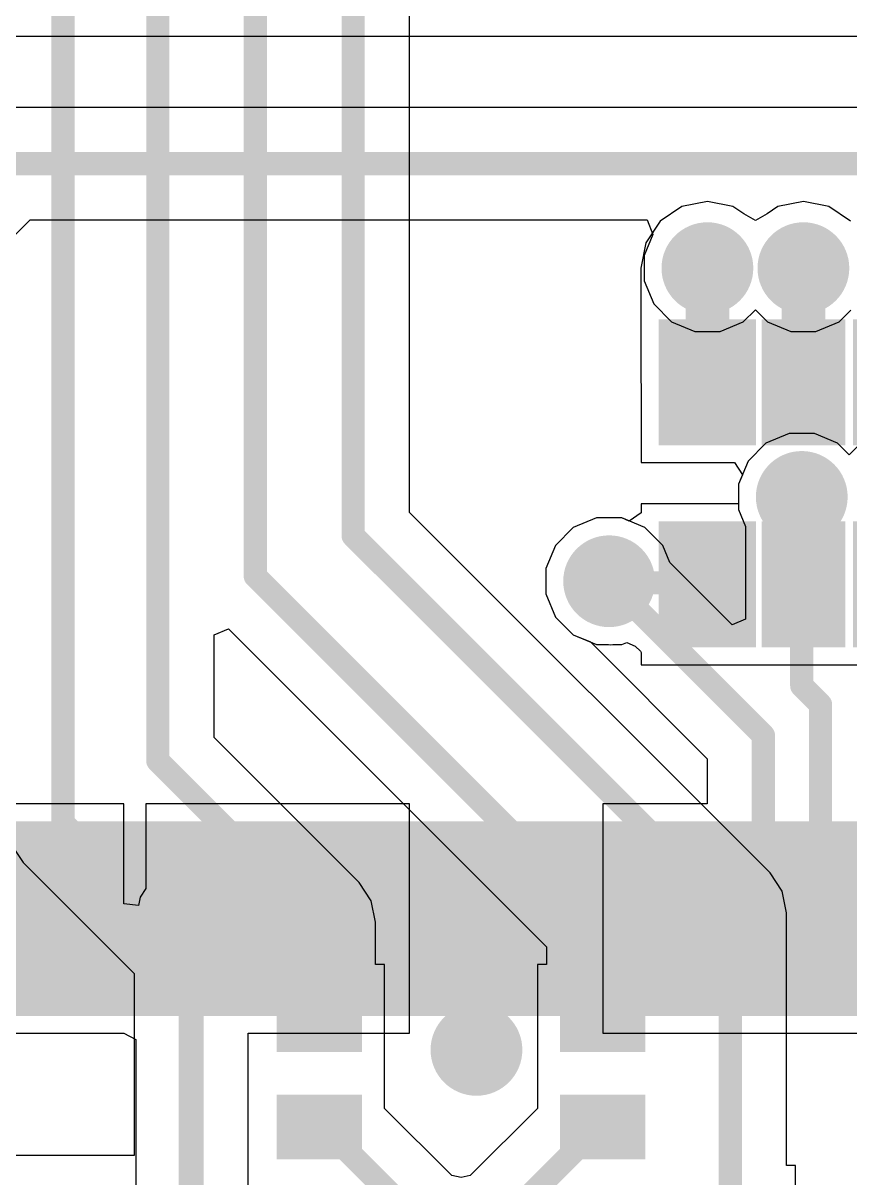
# Model space of a CAD drawing. Header units: millimetres. Extents: x 0 to 172, y 0 to 138.
# Drawn here: x 91.17 to 98.41, y 51.85 to 61.96 of the extents above; entities that cross this region are included whole.
import ezdxf

# ---------------------------------------------------------------- set-up
doc = ezdxf.new("R2010")
doc.units = ezdxf.units.MM
for name, color, linetype in [('BottomLayer', 5, 'Continuous'), ('BottomPaste', 16, 'Continuous'), ('BottomSolder', 6, 'Continuous'), ('TopLayer', 1, 'Continuous'), ('TopPaste', 8, 'Continuous'), ('TopSolder', 216, 'Continuous'), ('ViaHoleLayer', 16, 'Continuous')]:
    doc.layers.add(name, color=color, linetype=linetype)

# ---------------------------------------------------------------- blocks, each defined once
blk = doc.blocks.new('MM70_314B1_2_R300_33')
at = {"layer": 'TopLayer'}
for points in [[(7.300000639999999, -3.34999965), (7.600000039999999, -3.34999965), (7.600000039999999, -4.84999919), (7.300000639999999, -4.84999919)], [(7.799999639999999, -3.34999965), (8.09999904, -3.34999965), (8.09999904, -4.84999919), (7.799999639999999, -4.84999919)], [(8.300001179999999, -3.34999965), (8.60000058, -3.34999965), (8.60000058, -4.84999919), (8.300001179999999, -4.84999919)], [(8.799857939999999, -3.34968215), (9.09985734, -3.34968215), (9.09985734, -4.84968169), (8.799857939999999, -4.84968169)], [(9.29999918, -3.34999965), (9.59999858, -3.34999965), (9.59999858, -4.84999919), (9.29999918, -4.84999919)], [(9.80000072, -3.34999965), (10.10000012, -3.34999965), (10.10000012, -4.84999919), (9.80000072, -4.84999919)], [(10.29999972, -3.34999965), (10.59999912, -3.34999965), (10.59999912, -4.84999919), (10.29999972, -4.84999919)], [(10.80000126, -3.34999965), (11.10000066, -3.34999965), (11.10000066, -4.84999919), (10.80000126, -4.84999919)], [(11.30000026, -3.34999965), (11.59999966, -3.34999965), (11.59999966, -4.84999919), (11.30000026, -4.84999919)], [(11.79999926, -3.34999965), (12.09999866, -3.34999965), (12.09999866, -4.84999919), (11.79999926, -4.84999919)], [(12.3000008, -3.34999965), (12.6000002, -3.34999965), (12.6000002, -4.84999919), (12.3000008, -4.84999919)], [(12.7999998, -3.34999965), (13.0999992, -3.34999965), (13.0999992, -4.84999919), (12.7999998, -4.84999919)], [(13.2999988, -3.34999965), (13.5999982, -3.34999965), (13.5999982, -4.84999919), (13.2999988, -4.84999919)], [(13.80000034, -3.34999965), (14.09999974, -3.34999965), (14.09999974, -4.84999919), (13.80000034, -4.84999919)], [(14.29999934, -3.34999965), (14.59999874, -3.34999965), (14.59999874, -4.84999919), (14.29999934, -4.84999919)]]:
    blk.add_hatch(color=1, dxfattribs=at).paths.add_polyline_path(points)
at = {"layer": 'TopPaste'}
for points in [[(7.300000639999999, -3.34999965), (7.600000039999999, -3.34999965), (7.600000039999999, -4.84999919), (7.300000639999999, -4.84999919)], [(7.799999639999999, -3.34999965), (8.09999904, -3.34999965), (8.09999904, -4.84999919), (7.799999639999999, -4.84999919)], [(8.300001179999999, -3.34999965), (8.60000058, -3.34999965), (8.60000058, -4.84999919), (8.300001179999999, -4.84999919)], [(8.799857939999999, -3.34968215), (9.09985734, -3.34968215), (9.09985734, -4.84968169), (8.799857939999999, -4.84968169)], [(9.29999918, -3.34999965), (9.59999858, -3.34999965), (9.59999858, -4.84999919), (9.29999918, -4.84999919)], [(9.80000072, -3.34999965), (10.10000012, -3.34999965), (10.10000012, -4.84999919), (9.80000072, -4.84999919)], [(10.29999972, -3.34999965), (10.59999912, -3.34999965), (10.59999912, -4.84999919), (10.29999972, -4.84999919)], [(10.80000126, -3.34999965), (11.10000066, -3.34999965), (11.10000066, -4.84999919), (10.80000126, -4.84999919)], [(11.30000026, -3.34999965), (11.59999966, -3.34999965), (11.59999966, -4.84999919), (11.30000026, -4.84999919)], [(11.79999926, -3.34999965), (12.09999866, -3.34999965), (12.09999866, -4.84999919), (11.79999926, -4.84999919)], [(12.3000008, -3.34999965), (12.6000002, -3.34999965), (12.6000002, -4.84999919), (12.3000008, -4.84999919)], [(12.7999998, -3.34999965), (13.0999992, -3.34999965), (13.0999992, -4.84999919), (12.7999998, -4.84999919)], [(13.2999988, -3.34999965), (13.5999982, -3.34999965), (13.5999982, -4.84999919), (13.2999988, -4.84999919)], [(13.80000034, -3.34999965), (14.09999974, -3.34999965), (14.09999974, -4.84999919), (13.80000034, -4.84999919)], [(14.29999934, -3.34999965), (14.59999874, -3.34999965), (14.59999874, -4.84999919), (14.29999934, -4.84999919)]]:
    blk.add_hatch(color=8, dxfattribs=at).paths.add_polyline_path(points)
at = {"layer": 'TopSolder'}
for points in [[(6.6983991, -3.24839965), (7.201598499999999, -3.24839965), (7.201598499999999, -4.95159919), (6.6983991, -4.95159919)], [(7.198400639999999, -3.24839965), (7.70160004, -3.24839965), (7.70160004, -4.95159919), (7.198400639999999, -4.95159919)], [(7.698399639999999, -3.24839965), (8.20159904, -3.24839965), (8.20159904, -4.95159919), (7.698399639999999, -4.95159919)], [(8.19840118, -3.24839965), (8.70160058, -3.24839965), (8.70160058, -4.95159919), (8.19840118, -4.95159919)], [(8.69825794, -3.24808215), (9.20145734, -3.24808215), (9.20145734, -4.95128169), (8.69825794, -4.95128169)], [(9.19839918, -3.24839965), (9.701598579999999, -3.24839965), (9.701598579999999, -4.95159919), (9.19839918, -4.95159919)], [(9.69840072, -3.24839965), (10.20160012, -3.24839965), (10.20160012, -4.95159919), (9.69840072, -4.95159919)], [(10.19839972, -3.24839965), (10.70159912, -3.24839965), (10.70159912, -4.95159919), (10.19839972, -4.95159919)], [(10.69840126, -3.24839965), (11.20160066, -3.24839965), (11.20160066, -4.95159919), (10.69840126, -4.95159919)], [(11.19840026, -3.24839965), (11.70159966, -3.24839965), (11.70159966, -4.95159919), (11.19840026, -4.95159919)], [(11.69839926, -3.24839965), (12.20159866, -3.24839965), (12.20159866, -4.95159919), (11.69839926, -4.95159919)], [(12.1984008, -3.24839965), (12.7016002, -3.24839965), (12.7016002, -4.95159919), (12.1984008, -4.95159919)], [(12.6983998, -3.24839965), (13.2015992, -3.24839965), (13.2015992, -4.95159919), (12.6983998, -4.95159919)], [(13.1983988, -3.24839965), (13.7015982, -3.24839965), (13.7015982, -4.95159919), (13.1983988, -4.95159919)], [(13.69840034, -3.24839965), (14.20159974, -3.24839965), (14.20159974, -4.95159919), (13.69840034, -4.95159919)], [(14.19839934, -3.24839965), (14.70159874, -3.24839965), (14.70159874, -4.95159919), (14.19839934, -4.95159919)]]:
    blk.add_hatch(color=216, dxfattribs=at).paths.add_polyline_path(points)
blk = doc.blocks.new('R___0402_B_84')
at = {"layer": 'BottomLayer'}
for points in [[(-0.2413, 0.3175), (-0.2412999999999999, -0.3175), (-0.6985, -0.3175), (-0.6985, 0.3175)], [(0.6985, 0.3175), (0.6985, -0.3175), (0.2413, -0.3175), (0.2412999999999999, 0.3175)]]:
    blk.add_hatch(color=5, dxfattribs=at).paths.add_polyline_path(points)
at = {"layer": 'BottomPaste'}
for points in [[(-0.2413, 0.3175), (-0.2412999999999999, -0.3175), (-0.6985, -0.3175), (-0.6985, 0.3175)], [(0.6985, 0.3175), (0.6985, -0.3175), (0.2413, -0.3175), (0.2412999999999999, 0.3175)]]:
    blk.add_hatch(color=16, dxfattribs=at).paths.add_polyline_path(points)
at = {"layer": 'BottomSolder'}
for points in [[(-0.18629884, 0.37250116), (-0.1862988399999999, -0.37250116), (-0.75350116, -0.37250116), (-0.75350116, 0.37250116)], [(0.75350116, 0.37250116), (0.75350116, -0.37250116), (0.18629884, -0.37250116), (0.1862988399999999, 0.37250116)]]:
    blk.add_hatch(color=6, dxfattribs=at).paths.add_polyline_path(points)
blk = doc.blocks.new('R___0402_B_85')
at = {"layer": 'BottomLayer'}
for points in [[(-0.2413, 0.3175), (-0.2412999999999999, -0.3175), (-0.6985, -0.3175), (-0.6985, 0.3175)], [(0.6985, 0.3175), (0.6985, -0.3175), (0.2413, -0.3175), (0.2412999999999999, 0.3175)]]:
    blk.add_hatch(color=5, dxfattribs=at).paths.add_polyline_path(points)
at = {"layer": 'BottomPaste'}
for points in [[(-0.2413, 0.3175), (-0.2412999999999999, -0.3175), (-0.6985, -0.3175), (-0.6985, 0.3175)], [(0.6985, 0.3175), (0.6985, -0.3175), (0.2413, -0.3175), (0.2412999999999999, 0.3175)]]:
    blk.add_hatch(color=16, dxfattribs=at).paths.add_polyline_path(points)
at = {"layer": 'BottomSolder'}
for points in [[(-0.18629884, 0.37250116), (-0.1862988399999999, -0.37250116), (-0.75350116, -0.37250116), (-0.75350116, 0.37250116)], [(0.75350116, 0.37250116), (0.75350116, -0.37250116), (0.18629884, -0.37250116), (0.1862988399999999, 0.37250116)]]:
    blk.add_hatch(color=6, dxfattribs=at).paths.add_polyline_path(points)
blk = doc.blocks.new('YC164_JR_0722RL_B_131')
at = {"layer": 'BottomLayer'}
for points in [[(-0.45000037, 2.80500074), (0.45000037, 2.80500074), (0.45000037, 2.1549995), (-0.45000037, 2.1549995)], [(2.21999937, 2.1549995), (1.31999863, 2.1549995), (1.31999863, 2.80500074), (2.21999937, 2.80500074)], [(-0.45000037, 1.90499873), (0.45000037, 1.90499873), (0.45000037, 1.37499979), (-0.45000037, 1.37499979)], [(2.21999937, 1.37499979), (1.31999863, 1.37499979), (1.31999863, 1.90499873), (2.21999937, 1.90499873)], [(-0.45000037, 1.10500033), (0.45000037, 1.10500033), (0.45000037, 0.57500139), (-0.45000037, 0.57500139)], [(2.21999937, 0.57500139), (1.31999863, 0.57500139), (1.31999863, 1.10500033), (2.21999937, 1.10500033)], [(-0.45000037, 0.32500062), (0.45000037, 0.32500062), (0.45000037, -0.32500062), (-0.45000037, -0.32500062)], [(2.21999937, -0.32500062), (1.31999863, -0.32500062), (1.31999863, 0.32500062), (2.21999937, 0.32500062)]]:
    blk.add_hatch(color=5, dxfattribs=at).paths.add_polyline_path(points)
at = {"layer": 'BottomPaste'}
for points in [[(-0.45000037, 2.80500074), (0.45000037, 2.80500074), (0.45000037, 2.1549995), (-0.45000037, 2.1549995)], [(2.21999937, 2.1549995), (1.31999863, 2.1549995), (1.31999863, 2.80500074), (2.21999937, 2.80500074)], [(-0.45000037, 1.90499873), (0.45000037, 1.90499873), (0.45000037, 1.37499979), (-0.45000037, 1.37499979)], [(2.21999937, 1.37499979), (1.31999863, 1.37499979), (1.31999863, 1.90499873), (2.21999937, 1.90499873)], [(-0.45000037, 1.10500033), (0.45000037, 1.10500033), (0.45000037, 0.57500139), (-0.45000037, 0.57500139)], [(2.21999937, 0.57500139), (1.31999863, 0.57500139), (1.31999863, 1.10500033), (2.21999937, 1.10500033)], [(-0.45000037, 0.32500062), (0.45000037, 0.32500062), (0.45000037, -0.32500062), (-0.45000037, -0.32500062)], [(2.21999937, -0.32500062), (1.31999863, -0.32500062), (1.31999863, 0.32500062), (2.21999937, 0.32500062)]]:
    blk.add_hatch(color=16, dxfattribs=at).paths.add_polyline_path(points)
at = {"layer": 'BottomSolder'}
for points in [[(-0.55160037, 2.90660074), (0.55160037, 2.90660074), (0.55160037, 2.0533995), (-0.55160037, 2.0533995)], [(2.32159937, 2.0533995), (1.21839863, 2.0533995), (1.21839863, 2.90660074), (2.32159937, 2.90660074)], [(-0.55160037, 2.00659873), (0.55160037, 2.00659873), (0.55160037, 1.27339979), (-0.55160037, 1.27339979)], [(2.32159937, 1.27339979), (1.21839863, 1.27339979), (1.21839863, 2.00659873), (2.32159937, 2.00659873)], [(-0.55160037, 1.20660033), (0.55160037, 1.20660033), (0.55160037, 0.47340139), (-0.55160037, 0.47340139)], [(2.32159937, 0.4734013899999999), (1.21839863, 0.4734013900000001), (1.21839863, 1.20660033), (2.32159937, 1.20660033)], [(-0.55160037, 0.4266006199999999), (0.55160037, 0.4266006199999999), (0.55160037, -0.4266006199999999), (-0.55160037, -0.4266006199999999)], [(2.32159937, -0.42660062), (1.21839863, -0.4266006199999999), (1.21839863, 0.42660062), (2.32159937, 0.4266006199999999)]]:
    blk.add_hatch(color=6, dxfattribs=at).paths.add_polyline_path(points)

msp = doc.modelspace()

# ---------------------------------------------------------------- hatches: boundary and pattern name
at = {"layer": 'BottomLayer'}
h = msp.add_hatch(color=5, dxfattribs=at)
edge = h.paths.add_edge_path()
edge.add_arc((97.15839851999999, 59.81699999999999), 0.2999994, 0, 360)
h = msp.add_hatch(color=5, dxfattribs=at)
edge = h.paths.add_edge_path()
edge.add_arc((97.99839938, 59.81699999999999), 0.2999994, 0, 360)
h = msp.add_hatch(color=5, dxfattribs=at)
edge = h.paths.add_edge_path()
edge.add_arc((97.98413219999999, 57.81439796), 0.2999994, 0, 360)
h = msp.add_hatch(color=5, dxfattribs=at)
edge = h.paths.add_edge_path()
edge.add_arc((96.2983977, 57.07624601999999), 0.2999994, 0, 360)
h = msp.add_hatch(color=5, dxfattribs=at)
edge = h.paths.add_edge_path()
edge.add_arc((95.13739926, 52.9738717), 0.2999994, 0, 360)
at = {"layer": 'BottomSolder'}
h = msp.add_hatch(color=6, dxfattribs=at)
edge = h.paths.add_edge_path()
edge.add_arc((97.15839851999999, 59.81699999999999), 0.4015993999999999, 0, 360)
h = msp.add_hatch(color=6, dxfattribs=at)
edge = h.paths.add_edge_path()
edge.add_arc((97.99839938, 59.81699999999999), 0.4015993999999999, 0, 360)
h = msp.add_hatch(color=6, dxfattribs=at)
edge = h.paths.add_edge_path()
edge.add_arc((97.98413219999999, 57.81439796), 0.4015993999999999, 0, 360)
h = msp.add_hatch(color=6, dxfattribs=at)
edge = h.paths.add_edge_path()
edge.add_arc((96.2983977, 57.07624601999999), 0.4015993999999999, 0, 360)
h = msp.add_hatch(color=6, dxfattribs=at)
edge = h.paths.add_edge_path()
edge.add_arc((95.13739926, 52.9738717), 0.4015993999999999, 0, 360)
at = {"layer": 'TopLayer'}
h = msp.add_hatch(color=1, dxfattribs=at)
edge = h.paths.add_edge_path()
edge.add_arc((97.15839851999999, 59.81699999999999), 0.2999994, 0, 360)
h = msp.add_hatch(color=1, dxfattribs=at)
edge = h.paths.add_edge_path()
edge.add_arc((97.99839938, 59.81699999999999), 0.2999994, 0, 360)
h = msp.add_hatch(color=1, dxfattribs=at)
edge = h.paths.add_edge_path()
edge.add_arc((97.98413219999999, 57.81439796), 0.2999994, 0, 360)
h = msp.add_hatch(color=1, dxfattribs=at)
edge = h.paths.add_edge_path()
edge.add_arc((96.2983977, 57.07624601999999), 0.2999994, 0, 360)
h = msp.add_hatch(color=1, dxfattribs=at)
edge = h.paths.add_edge_path()
edge.add_arc((95.13739926, 52.9738717), 0.2999994, 0, 360)
at = {"layer": 'TopSolder'}
h = msp.add_hatch(color=216, dxfattribs=at)
edge = h.paths.add_edge_path()
edge.add_arc((97.15839851999999, 59.81699999999999), 0.4015993999999999, 0, 360)
h = msp.add_hatch(color=216, dxfattribs=at)
edge = h.paths.add_edge_path()
edge.add_arc((97.99839938, 59.81699999999999), 0.4015993999999999, 0, 360)
h = msp.add_hatch(color=216, dxfattribs=at)
edge = h.paths.add_edge_path()
edge.add_arc((97.98413219999999, 57.81439796), 0.4015993999999999, 0, 360)
h = msp.add_hatch(color=216, dxfattribs=at)
edge = h.paths.add_edge_path()
edge.add_arc((96.2983977, 57.07624601999999), 0.4015993999999999, 0, 360)
h = msp.add_hatch(color=216, dxfattribs=at)
edge = h.paths.add_edge_path()
edge.add_arc((95.13739926, 52.9738717), 0.4015993999999999, 0, 360)
at = {"layer": 'ViaHoleLayer'}
h = msp.add_hatch(color=16, dxfattribs=at)
edge = h.paths.add_edge_path()
edge.add_arc((97.15839851999999, 59.81699999999999), 0.1499997, 0, 360)
h = msp.add_hatch(color=16, dxfattribs=at)
edge = h.paths.add_edge_path()
edge.add_arc((97.99839938, 59.81699999999999), 0.1499997, 0, 360)
h = msp.add_hatch(color=16, dxfattribs=at)
edge = h.paths.add_edge_path()
edge.add_arc((97.98413219999999, 57.81439796), 0.1499997, 0, 360)
h = msp.add_hatch(color=16, dxfattribs=at)
edge = h.paths.add_edge_path()
edge.add_arc((96.2983977, 57.07624601999999), 0.1499997, 0, 360)
h = msp.add_hatch(color=16, dxfattribs=at)
edge = h.paths.add_edge_path()
edge.add_arc((95.13739926, 52.9738717), 0.1499997, 0, 360)

# ---------------------------------------------------------------- linework, layer by layer
at = {"layer": 'BottomLayer'}
for p, q in [((94.55011316, 57.67860193999999), (94.55011316, 67.99436997999999)), ((96.93540938, 60.35534029999999), (96.74636987999999, 60.22902864)), ((97.15839851999999, 60.39969632), (96.93540938, 60.35534029999999)), ((97.38138766, 60.35534029999999), (97.15839851999999, 60.39969632)), ((97.4758528, 60.29222129999999), (97.38138766, 60.35534029999999)), ((97.77541024, 60.35534029999999), (97.68094509999999, 60.29222129999999)), ((97.99839938, 60.39969632), (97.77541024, 60.35534029999999)), ((98.22138851999999, 60.35534029999999), (97.99839938, 60.39969632)), ((98.41042547999999, 60.22903118), (98.22138851999999, 60.35534029999999)), ((97.57839768, 60.23358793999999), (97.4758528, 60.29222129999999)), ((97.68094509999999, 60.29222129999999), (97.57839768, 60.23358793999999)), ((96.74636987999999, 60.22902864), (96.62005822, 60.03998914)), ((96.62005822, 60.03998914), (96.5757022, 59.81699999999999)), ((96.5757022, 59.81699999999999), (96.5757022, 58.818399)), ((96.5757022, 58.818399), (96.57939789999999, 58.7998189)), ((96.57939789999999, 58.7998189), (96.57939789999999, 58.1143999)), ((96.57939789999999, 58.1143999), (97.39445342, 58.1143999)), ((97.39445342, 58.1143999), (97.46501208, 58.00880193999999)), ((97.46501208, 58.00880193999999), (97.4301328, 57.92459586)), ((97.4301328, 57.92459586), (97.4301328, 57.7523991)), ((97.4301328, 57.7523991), (96.57939789999999, 57.7523991)), ((96.57939789999999, 57.7523991), (96.57939789999999, 57.67379626)), ((97.70613428, 54.52258082), (94.55011316, 57.67860193999999)), ((96.18819979999999, 57.63024541999999), (95.98458324, 57.54590472)), ((96.4085956, 57.63024541999999), (96.18819979999999, 57.63024541999999)), ((96.47379993999999, 57.6032376), (96.4085956, 57.63024541999999)), ((96.57939789999999, 57.67379626), (96.47379993999999, 57.6032376)), ((95.98458324, 57.54590472), (95.82873899999998, 57.39006048)), ((95.82873899999998, 57.39006048), (95.7443983, 57.18644392)), ((95.7443983, 57.18644392), (95.7443983, 56.96604812)), ((95.7443983, 56.96604812), (95.82873899999998, 56.76243156)), ((95.82873899999998, 56.76243156), (95.98458324, 56.60658732)), ((92.84077443999999, 56.60634602), (92.96777443999999, 56.65895196)), ((92.96777443999999, 56.65895196), (95.75034698, 53.87637941999999)), ((92.84077443999999, 55.70849665999999), (92.84077443999999, 56.60634602)), ((95.98458324, 56.60658732), (96.18819979999999, 56.52224662)), ((96.18819979999999, 56.52224662), (96.2933685, 56.52224662)), ((96.2933685, 56.52224662), (96.31231944, 56.51847725999999)), ((96.31231944, 56.51847725999999), (96.33127037999999, 56.52224662)), ((96.33127037999999, 56.52224662), (96.4085956, 56.52224662)), ((96.4085956, 56.52224662), (96.45239536, 56.54038984)), ((96.45239536, 56.54038984), (96.52607821999999, 56.50841378)), ((96.52607821999999, 56.50841378), (96.57243322, 56.46471561999999)), ((96.57243322, 56.46471561999999), (96.57939789999999, 56.45196735999999)), ((96.57939789999999, 56.45196735999999), (96.57939789999999, 56.3444009)), ((96.57939789999999, 56.3444009), (100.11760012, 56.3444009)), ((94.11033502, 54.43893608), (92.84077443999999, 55.70849665999999)), ((91.06504519999999, 54.77305275999999), (91.17170996, 54.61341883999999)), ((91.17170996, 54.61341883999999), (92.14174612, 53.64338267999999)), ((97.81279904, 54.3629469), (97.70613428, 54.52258082)), ((94.21699978, 54.27930216), (94.11033502, 54.43893608)), ((97.85025388, 54.17464653999999), (97.81279904, 54.3629469)), ((94.25445461999999, 54.0910018), (94.21699978, 54.27930216)), ((94.25445461999999, 53.721), (94.25445461999999, 54.0910018)), ((97.85025388, 51.960399), (97.85025388, 54.17464653999999)), ((95.75034698, 53.87637941999999), (95.75034698, 53.721)), ((94.33390074, 53.721), (94.25445461999999, 53.721)), ((94.33390074, 52.46106856), (94.33390074, 53.721)), ((95.75034698, 53.721), (95.67090085999999, 53.721)), ((95.67090085999999, 53.721), (95.67090085999999, 52.46106856)), ((92.14174612, 53.64338267999999), (92.14174612, 52.049299)), ((94.92119446, 51.87377484), (94.33390074, 52.46106856)), ((95.67090085999999, 52.46106856), (95.08360714, 51.87377484)), ((92.14174612, 52.049299), (90.8231864, 52.049299)), ((97.9297, 51.960399), (97.85025388, 51.960399)), ((97.9297, 50.99519899999999), (97.9297, 51.960399)), ((95.00240079999999, 51.85602023999999), (94.92119446, 51.87377484)), ((95.08360714, 51.87377484), (95.00240079999999, 51.85602023999999))]:
    msp.add_line(p, q, dxfattribs=at)
for points, const_width in [([(91.51964423999999, 54.96135311999999), (91.51964423999999, 97.92044424)], 0.2032), ([(92.34872056, 55.50468197999999), (92.34872056, 96.74292056)], 0.2032), ([(93.20208944, 57.12050552), (93.20208944, 96.44728488)], 0.2032), ([(94.05805928, 57.47478726), (94.05805928, 96.13532208)], 0.2032), ([(97.15839851999999, 58.818399), (97.15839851999999, 59.81699999999999)], 0.3809999999999999), ([(97.99839938, 58.818399), (97.99839938, 59.81699999999999)], 0.3809999999999999), ([(97.98413219999999, 57.81439796), (97.99126452, 57.80726564)], 0.3048), ([(97.99126452, 57.05553485999999), (97.99126452, 57.80726564)], 0.2032), ([(94.05805928, 57.47478726), (97.3582, 54.17464653999999)], 0.2032), ([(93.20208944, 57.12050552), (96.24240085999999, 54.08019409999999)], 0.2032), ([(96.2983977, 57.07624601999999), (96.31231944, 57.06232427999999)], 0.3048), ([(96.31231944, 57.06232427999999), (97.14447424, 57.06232427999999)], 0.2032), ([(97.14447424, 57.06232427999999), (97.15839851999999, 57.04839999999999)], 0.3048), ([(97.99126452, 57.05553485999999), (97.99839938, 57.04839999999999)], 0.3048), ([(92.34872056, 55.50468197999999), (93.76240073999999, 54.0910018)], 0.2032), ([(91.51964423999999, 54.96135311999999), (92.6338, 53.84719736)], 0.2032), ([(93.76240073999999, 53.2384), (93.76240073999999, 54.0910018)], 0.2032), ([(97.3582, 51.477799), (97.3582, 54.17464653999999)], 0.2032), ([(96.24240085999999, 53.2384), (96.24240085999999, 54.08019409999999)], 0.2032), ([(92.6338, 51.477799), (92.6338, 53.84719736)], 0.2032), ([(93.76240073999999, 52.2986), (93.80050073999999, 52.2986)], 0.2032), ([(93.80050073999999, 52.2986), (94.6024016, 51.49669914)], 0.2032), ([(95.40239999999999, 51.49669914), (96.20430085999999, 52.2986)], 0.2032), ([(96.20430085999999, 52.2986), (96.24240085999999, 52.2986)], 0.2032)]:
    msp.add_lwpolyline(points, dxfattribs=dict(at, const_width=const_width))
for points, const_width in [([(97.06314852, 59.81699999999999, 1), (97.25364851999998, 59.81699999999999, 1)], 0.1905), ([(97.90314937999999, 59.81699999999999, 1), (98.09364938, 59.81699999999999, 1)], 0.1905), ([(97.06314852, 58.818399, 1), (97.25364851999998, 58.818399, 1)], 0.1905), ([(97.90314937999999, 58.818399, 1), (98.09364938, 58.818399, 1)], 0.1905), ([(97.90793219999999, 57.81439796, 1), (98.06033219999999, 57.81439796, 1)], 0.1524), ([(97.91506451999999, 57.80726564, 1), (98.06746452, 57.80726564, 1)], 0.1524), ([(97.94046451999999, 57.80726564, 1), (98.04206451999998, 57.80726564, 1)], 0.1016), ([(94.00725928, 57.47478726, 1), (94.10885928, 57.47478726, 1)], 0.1016), ([(94.00725928, 57.47478726, 1), (94.10885928, 57.47478726, 1)], 0.1016), ([(93.15128944, 57.12050552, 1), (93.25288943999999, 57.12050552, 1)], 0.1016), ([(93.15128944, 57.12050552, 1), (93.25288943999999, 57.12050552, 1)], 0.1016), ([(96.2221977, 57.07624601999999, 1), (96.3745977, 57.07624601999999, 1)], 0.1524), ([(96.23611944, 57.06232427999999, 1), (96.38851944, 57.06232427999999, 1)], 0.1524), ([(96.26151944, 57.06232427999999, 1), (96.36311943999999, 57.06232427999999, 1)], 0.1016), ([(97.06827424, 57.06232427999999, 1), (97.22067424, 57.06232427999999, 1)], 0.1524), ([(97.08219851999999, 57.04839999999999, 1), (97.23459851999999, 57.04839999999999, 1)], 0.1524), ([(97.09367424, 57.06232427999999, 1), (97.19527423999999, 57.06232427999999, 1)], 0.1016), ([(97.91506451999999, 57.05553485999999, 1), (98.06746452, 57.05553485999999, 1)], 0.1524), ([(97.92219938, 57.04839999999999, 1), (98.07459938, 57.04839999999999, 1)], 0.1524), ([(97.94046451999999, 57.05553485999999, 1), (98.04206451999998, 57.05553485999999, 1)], 0.1016), ([(92.29792056, 55.50468197999999, 1), (92.39952056, 55.50468197999999, 1)], 0.1016), ([(92.29792056, 55.50468197999999, 1), (92.39952056, 55.50468197999999, 1)], 0.1016), ([(91.46884424, 54.96135311999999, 1), (91.57044424, 54.96135311999999, 1)], 0.1016), ([(91.46884424, 54.96135311999999, 1), (91.57044424, 54.96135311999999, 1)], 0.1016), ([(93.71160074, 54.0910018, 1), (93.81320074, 54.0910018, 1)], 0.1016), ([(93.71160074, 54.0910018, 1), (93.81320074, 54.0910018, 1)], 0.1016), ([(97.30739999999999, 54.17464653999999, 1), (97.40899999999999, 54.17464653999999, 1)], 0.1016), ([(97.30739999999999, 54.17464653999999, 1), (97.40899999999999, 54.17464653999999, 1)], 0.1016), ([(96.19160086, 54.08019409999999, 1), (96.29320085999998, 54.08019409999999, 1)], 0.1016), ([(96.19160086, 54.08019409999999, 1), (96.29320085999998, 54.08019409999999, 1)], 0.1016), ([(92.583, 53.84719736, 1), (92.68459999999999, 53.84719736, 1)], 0.1016), ([(92.583, 53.84719736, 1), (92.68459999999999, 53.84719736, 1)], 0.1016), ([(93.71160074, 53.2384, 1), (93.81320074, 53.2384, 1)], 0.1016), ([(96.19160086, 53.2384, 1), (96.29320085999998, 53.2384, 1)], 0.1016), ([(93.71160074, 52.2986, 1), (93.81320074, 52.2986, 1)], 0.1016), ([(93.74970074, 52.2986, 1), (93.85130074, 52.2986, 1)], 0.1016), ([(93.74970074, 52.2986, 1), (93.85130074, 52.2986, 1)], 0.1016), ([(96.15350086, 52.2986, 1), (96.25510086, 52.2986, 1)], 0.1016), ([(96.15350086, 52.2986, 1), (96.25510086, 52.2986, 1)], 0.1016), ([(96.19160086, 52.2986, 1), (96.29320085999998, 52.2986, 1)], 0.1016)]:
    msp.add_lwpolyline(points, format="xyb", close=True, dxfattribs=dict(at, const_width=const_width))
at = {"layer": 'TopLayer'}
for p, q in [((91.10747336, 61.84665303999999), (114.93732664, 61.84665303999999)), ((113.75836024, 61.22345387999999), (91.02886543999999, 61.22345387999999)), ((86.64045155999999, 55.64711756), (91.23268012, 60.23934612)), ((91.23268012, 60.23934612), (96.63133581999999, 60.23934612)), ((96.63133581999999, 60.23934612), (96.68108934, 60.11234611999999)), ((96.68108934, 60.11234611999999), (96.60439912, 59.92719789999999)), ((96.60439912, 59.92719789999999), (96.60439912, 59.7068021)), ((96.60439912, 59.7068021), (96.68873982, 59.50318554)), ((96.68873982, 59.50318554), (96.84458406, 59.3473413)), ((97.47221298, 59.3473413), (97.57839768, 59.453526)), ((97.57839768, 59.453526), (97.68458491999999, 59.3473413)), ((98.31221384, 59.3473413), (98.4139002, 59.44902511999999)), ((96.84458406, 59.3473413), (97.04820061999999, 59.2630006)), ((97.26859642, 59.2630006), (97.47221298, 59.3473413)), ((97.68458491999999, 59.3473413), (97.88820147999999, 59.2630006)), ((98.10859728, 59.2630006), (98.31221384, 59.3473413)), ((97.04820061999999, 59.2630006), (97.26859642, 59.2630006)), ((97.88820147999999, 59.2630006), (98.10859728, 59.2630006)), ((97.8739343, 58.36839735999999), (97.67031773999999, 58.28405666)), ((98.0943301, 58.36839735999999), (97.8739343, 58.36839735999999)), ((98.29794666, 58.28405666), (98.0943301, 58.36839735999999)), ((97.67031773999999, 58.28405666), (97.5144735, 58.12821241999999)), ((98.39963048, 58.18237283999999), (98.29794666, 58.28405666)), ((98.50131684, 58.28405666), (98.39963048, 58.18237283999999)), ((97.5144735, 58.12821241999999), (97.4301328, 57.92459586)), ((97.4301328, 57.92459586), (97.4301328, 57.70420006)), ((96.18819979999999, 57.63024541999999), (95.98458324, 57.54590472)), ((96.4085956, 57.63024541999999), (96.18819979999999, 57.63024541999999)), ((96.61221215999998, 57.54590472), (96.4085956, 57.63024541999999)), ((97.4301328, 57.70420006), (97.49207831999999, 57.55464994)), ((95.98458324, 57.54590472), (95.82873899999998, 57.39006048)), ((96.7680564, 57.39006048), (96.61221215999998, 57.54590472)), ((97.49207831999999, 57.55464994), (97.49207831999999, 56.74436962)), ((95.82873899999998, 57.39006048), (95.7443983, 57.18644392)), ((96.83000191999999, 57.24051035999999), (96.7680564, 57.39006048)), ((97.37474556, 56.69576671999999), (96.83000191999999, 57.24051035999999)), ((95.7443983, 57.18644392), (95.7443983, 56.96604812)), ((95.7443983, 56.96604812), (95.82873899999998, 56.76243156)), ((95.82873899999998, 56.76243156), (95.98458324, 56.60658732)), ((97.49207831999999, 56.74436962), (97.37474556, 56.69576671999999)), ((95.98458324, 56.60658732), (96.13413335999999, 56.54464179999999)), ((96.13413335999999, 56.54464179999999), (97.15634366, 55.5224315)), ((97.15634366, 55.5224315), (97.15634366, 55.12719734)), ((92.05239653999999, 55.12719734), (90.74439814, 55.12719734)), ((92.05239653999999, 54.251606), (92.05239653999999, 55.12719734)), ((94.55239662, 55.12719734), (92.24439767999999, 55.12719734)), ((92.24439767999999, 55.12719734), (92.24439767999999, 54.38722675999999)), ((94.55239662, 53.11920033999999), (94.55239662, 55.12719734)), ((96.74439629999999, 55.12687984), (96.24453953999999, 55.12687984)), ((96.24453953999999, 55.12687984), (96.24453953999999, 53.11888284)), ((97.15634366, 55.12719734), (96.74439629999999, 55.12719734)), ((96.74439629999999, 55.12719734), (96.74439629999999, 55.12687984)), ((92.24439767999999, 54.38722675999999), (92.19379833999999, 54.31149919999999)), ((92.19379833999999, 54.31149919999999), (92.17939654, 54.2390965)), ((92.17939654, 54.2390965), (92.05239653999999, 54.251606)), ((90.74439814, 53.11920033999999), (92.02934095999998, 53.11920033999999)), ((92.02934095999998, 53.11920033999999), (92.05239653999999, 53.11919779999999)), ((92.05239653999999, 53.11919779999999), (92.15634349999999, 53.06354386)), ((93.14045125999999, 50.82981706), (93.14045125999999, 53.11920033999999)), ((93.14045125999999, 53.11920033999999), (94.55239662, 53.11920033999999)), ((96.24453953999999, 53.11888284), (97.05253894, 53.11888284)), ((97.05253894, 53.11888284), (97.05253894, 53.11920033999999)), ((97.05253894, 53.11920033999999), (99.55239678, 53.11920033999999)), ((92.15634349999999, 53.06354386), (92.15634349999999, 50.62600238))]:
    msp.add_line(p, q, dxfattribs=at)
at = {"layer": 'TopLayer', "const_width": 0.2032}
for points in [[(91.02886543999999, 60.73139999999999), (113.75836024, 60.73139999999999)], [(97.98413219999999, 56.16078938), (97.98413219999999, 57.81439796)], [(96.2983977, 57.07624601999999), (97.64839753999999, 55.72624618)], [(97.98413219999999, 56.16078938), (98.14839654, 55.99652503999999)], [(98.14839654, 54.12319884), (98.14839654, 55.99652503999999)], [(97.64839753999999, 54.12319884), (97.64839753999999, 55.72624618)], [(92.64839737999999, 50.62600238), (92.64839737999999, 54.12319884)]]:
    msp.add_lwpolyline(points, dxfattribs=at)
at = {"layer": 'TopLayer', "const_width": 0.1016}
for points in [[(97.9333322, 57.81439796, 1), (98.0349322, 57.81439796, 1)], [(96.2475977, 57.07624601999999, 1), (96.34919769999999, 57.07624601999999, 1)], [(97.9333322, 56.16078938, 1), (98.0349322, 56.16078938, 1)], [(97.9333322, 56.16078938, 1), (98.0349322, 56.16078938, 1)], [(98.09759654, 55.99652503999999, 1), (98.19919654, 55.99652503999999, 1)], [(98.09759654, 55.99652503999999, 1), (98.19919654, 55.99652503999999, 1)], [(97.59759754, 55.72624618, 1), (97.69919753999999, 55.72624618, 1)], [(97.59759754, 55.72624618, 1), (97.69919753999999, 55.72624618, 1)], [(92.59759738, 54.12319884, 1), (92.69919738, 54.12319884, 1)], [(97.59759754, 54.12319884, 1), (97.69919753999999, 54.12319884, 1)], [(98.09759654, 54.12319884, 1), (98.19919654, 54.12319884, 1)]]:
    msp.add_lwpolyline(points, format="xyb", close=True, dxfattribs=at)

# ---------------------------------------------------------------- block references
for name, p, rotation in [('MM70_314B1_2_R300_33', (105.59839688, 50.02319942), 180), ('YC164_JR_0722RL_B_131', (99.63839863999999, 57.04839999999999), 90), ('R___0402_B_84', (93.76240073999999, 52.7685), 90), ('R___0402_B_85', (96.24240085999999, 52.7685), 90)]:
    msp.add_blockref(name, p, dxfattribs=dict(rotation=rotation))

doc.saveas('drawing.dxf')
